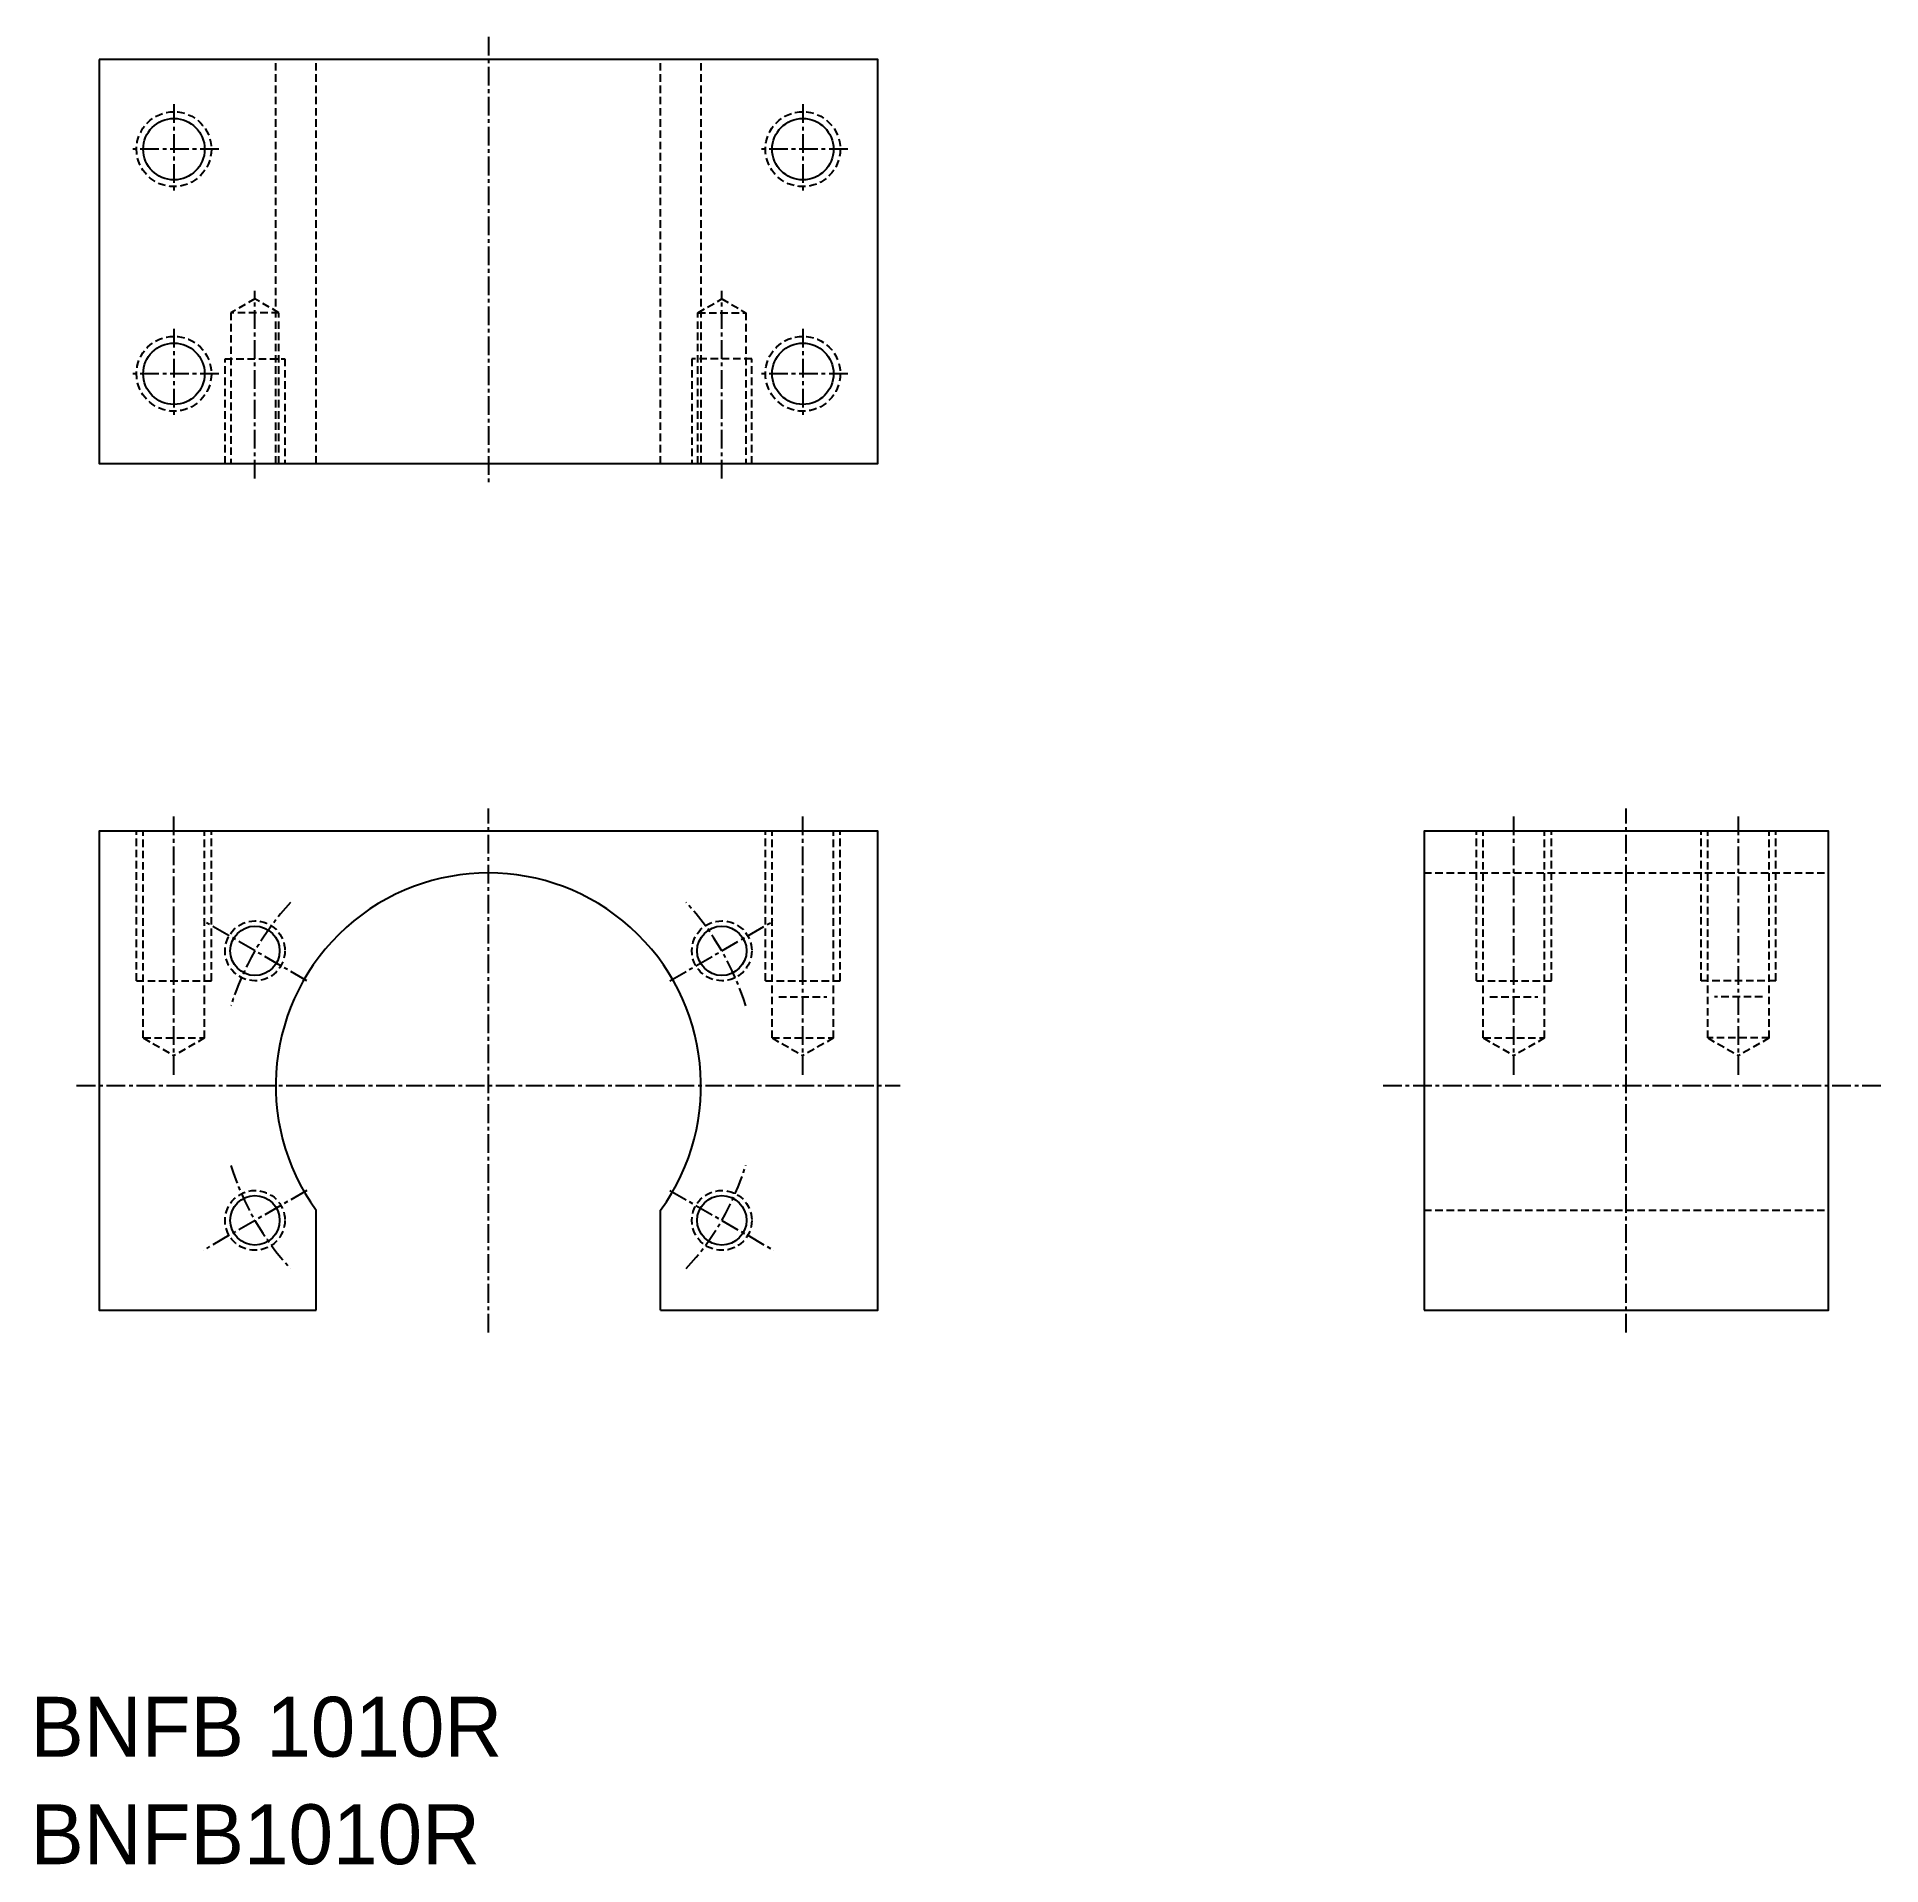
# Model space of a CAD drawing. Extents: x 6 to 129, y 7 to 129.
import ezdxf

# ---------------------------------------------------------------- set-up
doc = ezdxf.new("R2010")
doc.units = 0
doc.linetypes.add('CENTER', pattern=[2, 1.25, -0.25, 0.25, -0.25])
doc.linetypes.add('DASHED', pattern=[0.75, 0.5, -0.25])
doc.layers.get('0').update_dxf_attribs({"linetype": 'CONTINUOUS'})
doc.layers.add('CENTER', color=1, linetype='CENTER')

msp = doc.modelspace()

# ---------------------------------------------------------------- linework, layer by layer
at = {"color": 3, "linetype": 'DASHED'}
for p, q in [((21.66, 100.94), (21.66, 127.94)), ((24.36, 100.94), (24.36, 127.94)), ((47.36, 100.94), (47.36, 127.94)), ((50.06, 100.94), (50.06, 127.94)), ((12.36, 66.4), (12.36, 76.4)), ((12.81, 62.58), (12.81, 76.4)), ((16.91, 62.58), (16.91, 76.4)), ((17.36, 66.4), (17.36, 76.4)), ((54.36, 66.4), (54.36, 76.4)), ((54.81, 62.58), (54.81, 76.4)), ((58.91, 62.58), (58.91, 76.4)), ((59.36, 66.4), (59.36, 76.4)), ((101.85, 66.4), (101.85, 76.4)), ((102.3, 62.58), (102.3, 76.4)), ((106.4, 62.58), (106.4, 76.4)), ((106.85, 66.4), (106.85, 76.4)), ((116.85, 66.4), (116.85, 76.4)), ((117.3, 62.58), (117.3, 76.4)), ((121.4, 62.58), (121.4, 76.4)), ((121.85, 66.4), (121.85, 76.4)), ((98.35, 73.6), (125.35, 73.6)), ((12.36, 66.4), (17.36, 66.4)), ((54.36, 66.4), (59.36, 66.4)), ((101.85, 66.4), (106.85, 66.4)), ((121.85, 66.4), (116.85, 66.4)), ((12.81, 62.58), (14.86, 61.4)), ((12.81, 62.58), (16.91, 62.58)), ((16.91, 62.58), (14.86, 61.4)), ((54.81, 62.58), (56.86, 61.4)), ((54.81, 62.58), (58.91, 62.58)), ((58.91, 62.58), (56.86, 61.4)), ((102.3, 62.58), (104.35, 61.4)), ((102.3, 62.58), (106.4, 62.58)), ((106.4, 62.58), (104.35, 61.4)), ((121.4, 62.58), (117.3, 62.58)), ((117.3, 62.58), (119.35, 61.4)), ((121.4, 62.58), (119.35, 61.4)), ((98.35, 51.07), (125.35, 51.07))]:
    msp.add_line(p, q, dxfattribs=at)
at = {"color": 7, "linetype": 'CONTINUOUS'}
for p, q in [((24.36, 44.4), (24.36, 51.07)), ((47.36, 44.4), (47.36, 51.07))]:
    msp.add_line(p, q, dxfattribs=at)
for points in [[(9.86, 127.94), (9.86, 100.94), (61.86, 100.94), (61.86, 127.94)], [(98.35, 44.4), (125.35, 44.4), (125.35, 76.4), (98.35, 76.4)]]:
    msp.add_lwpolyline(points, close=True, dxfattribs=at)
at = {"color": 3, "linetype": 'DASHED'}
for points in [[(21.87, 100.94), (21.87, 111.02), (20.27, 111.94), (18.67, 111.02), (18.67, 100.94)], [(21.87, 111.02), (18.67, 111.02)], [(49.85, 100.94), (49.85, 111.02), (51.45, 111.94), (53.05, 111.02), (53.05, 100.94)], [(49.85, 111.02), (53.05, 111.02)], [(18.27, 100.94), (18.27, 107.94), (22.27, 107.94), (22.27, 100.94)], [(53.45, 100.94), (53.45, 107.94), (49.45, 107.94), (49.45, 100.94)], [(55.26, 65.32), (58.46, 65.32)], [(102.75, 65.32), (105.95, 65.32)], [(120.95, 65.32), (117.75, 65.32)]]:
    msp.add_lwpolyline(points, dxfattribs=at)
at = {"color": 7, "linetype": 'CONTINUOUS'}
msp.add_lwpolyline([(47.36, 44.4), (61.86, 44.4), (61.86, 76.4), (9.86, 76.4), (9.86, 44.4), (24.36, 44.4)], dxfattribs=at)
at = {"color": 3, "linetype": 'DASHED'}
for centre, radius in [((14.86, 121.94), 2.5), ((56.86, 121.94), 2.5), ((14.86, 106.94), 2.5), ((56.86, 106.94), 2.5), ((20.27, 68.4), 2), ((51.45, 68.4), 2), ((20.27, 50.4), 2), ((51.45, 50.4), 2)]:
    msp.add_circle(centre, radius, dxfattribs=at)
at = {"color": 7, "linetype": 'CONTINUOUS'}
for centre, radius in [((14.86, 121.94), 2.05), ((56.86, 121.94), 2.05), ((14.86, 106.94), 2.05), ((56.86, 106.94), 2.05), ((20.27, 68.4), 1.65), ((51.45, 68.4), 1.65), ((20.27, 50.4), 1.65), ((51.45, 50.4), 1.65)]:
    msp.add_circle(centre, radius, dxfattribs=at)
msp.add_arc((35.86, 59.4), 14.2, 324.0822, 215.9178, dxfattribs=at)
at = {"layer": 'CENTER', "color": 1, "linetype": 'CENTER'}
for p, q in [((35.86, 129.44), (35.86, 99.44)), ((14.86, 124.94), (14.86, 118.94)), ((56.86, 124.94), (56.86, 118.94)), ((17.86, 121.94), (11.86, 121.94)), ((59.86, 121.94), (53.86, 121.94)), ((20.27, 99.94), (20.27, 112.47)), ((51.45, 99.94), (51.45, 112.47)), ((14.86, 109.94), (14.86, 103.94)), ((56.86, 109.94), (56.86, 103.94)), ((17.86, 106.94), (11.86, 106.94)), ((59.86, 106.94), (53.86, 106.94)), ((35.86, 42.9), (35.86, 77.9)), ((111.85, 42.9), (111.85, 77.9)), ((14.86, 60.12), (14.86, 77.4)), ((56.86, 60.12), (56.86, 77.4)), ((104.35, 60.12), (104.35, 77.4)), ((119.35, 60.12), (119.35, 77.4)), ((23.74, 66.4), (16.81, 70.4)), ((47.98, 66.4), (54.91, 70.4)), ((8.36, 59.4), (63.36, 59.4)), ((95.61, 59.4), (128.87, 59.4)), ((23.74, 52.4), (16.81, 48.4)), ((47.98, 52.4), (54.91, 48.4))]:
    msp.add_line(p, q, dxfattribs=at)
for start, end in [(137.2413, 162.7587), (17.2413, 42.7587), (197.2413, 222.7587), (317.2413, 342.7587)]:
    msp.add_arc((35.86, 59.4), 18, start, end, dxfattribs=at)

# ---------------------------------------------------------------- texts
at = {"color": 7, "linetype": 'CONTINUOUS'}
for s, p in [('BNFB 1010R', (5.27, 14.58)), ('BNFB1010R', (5.27, 7.4))]:
    msp.add_text(s, height=4, dxfattribs=at).set_placement(p)

doc.saveas('drawing.dxf')
